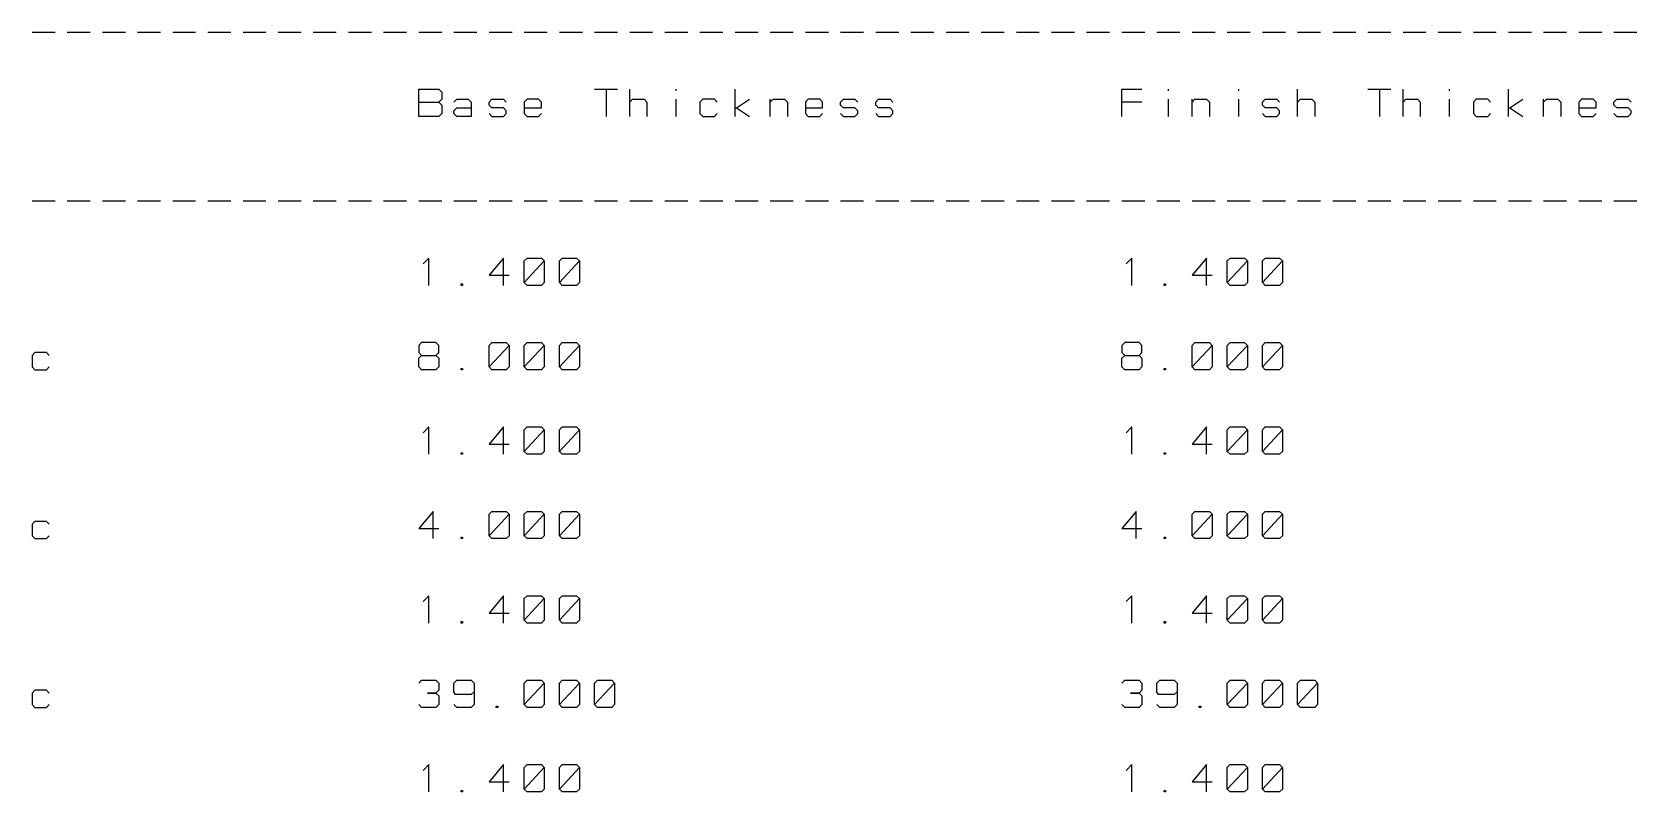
# Model space of a CAD drawing. Extents: x 0 to 291, y 0 to 144.
# Drawn here: x 107.46 to 145.49, y 28.17 to 46.17 of the extents above; entities that cross this region are included whole.
import ezdxf

# ---------------------------------------------------------------- set-up
doc = ezdxf.new("R2010")
doc.units = 0

msp = doc.modelspace()

# ---------------------------------------------------------------- linework, layer by layer
at = {"layer": 'StackupLayer'}
for p, q in [((107.457, 46.17), (108.001, 46.17)), ((108.29, 46.17), (108.834, 46.17)), ((109.123, 46.17), (109.667, 46.17)), ((109.956, 46.17), (110.5, 46.17)), ((110.789, 46.17), (111.333, 46.17)), ((111.622, 46.17), (112.166, 46.17)), ((112.455, 46.17), (112.999, 46.17)), ((113.288, 46.17), (113.832, 46.17)), ((114.121, 46.17), (114.665, 46.17)), ((114.954, 46.17), (115.498, 46.17)), ((115.787, 46.17), (116.331, 46.17)), ((116.62, 46.17), (117.164, 46.17)), ((117.453, 46.17), (117.997, 46.17)), ((118.286, 46.17), (118.83, 46.17)), ((119.119, 46.17), (119.663, 46.17)), ((119.952, 46.17), (120.496, 46.17)), ((120.785, 46.17), (121.329, 46.17)), ((121.618, 46.17), (122.162, 46.17)), ((122.451, 46.17), (122.995, 46.17)), ((123.284, 46.17), (123.828, 46.17)), ((124.117, 46.17), (124.661, 46.17)), ((124.95, 46.17), (125.494, 46.17)), ((125.783, 46.17), (126.327, 46.17)), ((126.616, 46.17), (127.16, 46.17)), ((127.449, 46.17), (127.993, 46.17)), ((128.282, 46.17), (128.826, 46.17)), ((129.115, 46.17), (129.659, 46.17)), ((129.948, 46.17), (130.492, 46.17)), ((130.781, 46.17), (131.325, 46.17)), ((131.614, 46.17), (132.158, 46.17)), ((132.447, 46.17), (132.991, 46.17)), ((133.28, 46.17), (133.824, 46.17)), ((134.113, 46.17), (134.657, 46.17)), ((134.946, 46.17), (135.49, 46.17)), ((135.779, 46.17), (136.323, 46.17)), ((136.612, 46.17), (137.156, 46.17)), ((137.445, 46.17), (137.989, 46.17)), ((138.278, 46.17), (138.822, 46.17)), ((139.111, 46.17), (139.655, 46.17)), ((139.944, 46.17), (140.488, 46.17)), ((140.777, 46.17), (141.321, 46.17)), ((141.61, 46.17), (142.154, 46.17)), ((142.443, 46.17), (142.987, 46.17)), ((143.276, 46.17), (143.82, 46.17)), ((144.109, 46.17), (144.653, 46.17)), ((144.942, 46.17), (145.486, 46.17)), ((116.62, 44.17), (116.62, 44.816)), ((116.62, 44.816), (117.096, 44.816)), ((116.62, 44.51), (117.096, 44.51)), ((117.096, 44.816), (117.164, 44.748)), ((117.164, 44.578), (117.096, 44.51)), ((117.096, 44.51), (117.164, 44.442)), ((117.164, 44.748), (117.164, 44.578)), ((117.453, 44.51), (117.521, 44.578)), ((117.521, 44.578), (117.793, 44.578)), ((117.793, 44.578), (117.861, 44.51)), ((117.861, 44.51), (117.861, 44.17)), ((118.286, 44.51), (118.354, 44.578)), ((118.286, 44.442), (118.286, 44.51)), ((118.354, 44.578), (118.626, 44.578)), ((118.626, 44.578), (118.694, 44.51)), ((119.187, 44.578), (119.119, 44.51)), ((119.119, 44.51), (119.119, 44.238)), ((119.459, 44.578), (119.187, 44.578)), ((119.527, 44.51), (119.459, 44.578)), ((119.527, 44.374), (119.527, 44.51)), ((120.785, 44.816), (121.329, 44.816)), ((121.057, 44.816), (121.057, 44.17)), ((121.618, 44.17), (121.618, 44.816)), ((121.618, 44.51), (121.686, 44.578)), ((121.686, 44.578), (121.958, 44.578)), ((121.958, 44.578), (122.026, 44.51)), ((122.026, 44.51), (122.026, 44.17)), ((122.723, 44.782), (122.723, 44.816)), ((122.723, 44.17), (122.723, 44.578)), ((123.352, 44.578), (123.284, 44.51)), ((123.284, 44.51), (123.284, 44.238)), ((123.624, 44.578), (123.352, 44.578)), ((123.692, 44.51), (123.624, 44.578)), ((124.117, 44.17), (124.117, 44.816)), ((124.151, 44.374), (124.457, 44.578)), ((124.95, 44.17), (124.95, 44.578)), ((124.95, 44.51), (125.018, 44.578)), ((125.018, 44.578), (125.29, 44.578)), ((125.29, 44.578), (125.358, 44.51)), ((125.358, 44.51), (125.358, 44.17)), ((125.851, 44.578), (125.783, 44.51)), ((125.783, 44.51), (125.783, 44.238)), ((126.123, 44.578), (125.851, 44.578)), ((126.191, 44.51), (126.123, 44.578)), ((126.191, 44.374), (126.191, 44.51)), ((126.616, 44.51), (126.684, 44.578)), ((126.616, 44.442), (126.616, 44.51)), ((126.684, 44.578), (126.956, 44.578)), ((126.956, 44.578), (127.024, 44.51)), ((127.449, 44.51), (127.517, 44.578)), ((127.449, 44.442), (127.449, 44.51)), ((127.517, 44.578), (127.789, 44.578)), ((127.789, 44.578), (127.857, 44.51)), ((133.28, 44.17), (133.28, 44.816)), ((133.28, 44.816), (133.756, 44.816)), ((133.756, 44.51), (133.28, 44.51)), ((134.385, 44.782), (134.385, 44.816)), ((134.385, 44.17), (134.385, 44.578)), ((134.946, 44.17), (134.946, 44.578)), ((134.946, 44.51), (135.014, 44.578)), ((135.014, 44.578), (135.286, 44.578)), ((135.286, 44.578), (135.354, 44.51)), ((135.354, 44.51), (135.354, 44.17)), ((136.051, 44.782), (136.051, 44.816)), ((136.051, 44.17), (136.051, 44.578)), ((136.612, 44.51), (136.68, 44.578)), ((136.612, 44.442), (136.612, 44.51)), ((136.68, 44.578), (136.952, 44.578)), ((136.952, 44.578), (137.02, 44.51)), ((137.445, 44.17), (137.445, 44.816)), ((137.445, 44.51), (137.513, 44.578)), ((137.513, 44.578), (137.785, 44.578)), ((137.785, 44.578), (137.853, 44.51)), ((137.853, 44.51), (137.853, 44.17)), ((139.111, 44.816), (139.655, 44.816)), ((139.383, 44.816), (139.383, 44.17)), ((139.944, 44.17), (139.944, 44.816)), ((139.944, 44.51), (140.012, 44.578)), ((140.012, 44.578), (140.284, 44.578)), ((140.284, 44.578), (140.352, 44.51)), ((140.352, 44.51), (140.352, 44.17)), ((141.049, 44.782), (141.049, 44.816)), ((141.049, 44.17), (141.049, 44.578)), ((141.678, 44.578), (141.61, 44.51)), ((141.61, 44.51), (141.61, 44.238)), ((141.95, 44.578), (141.678, 44.578)), ((142.018, 44.51), (141.95, 44.578)), ((142.443, 44.17), (142.443, 44.816)), ((142.477, 44.374), (142.783, 44.578)), ((143.276, 44.17), (143.276, 44.578)), ((143.276, 44.51), (143.344, 44.578)), ((143.344, 44.578), (143.616, 44.578)), ((143.616, 44.578), (143.684, 44.51)), ((143.684, 44.51), (143.684, 44.17)), ((144.177, 44.578), (144.109, 44.51)), ((144.109, 44.51), (144.109, 44.238)), ((144.449, 44.578), (144.177, 44.578)), ((144.517, 44.51), (144.449, 44.578)), ((144.517, 44.374), (144.517, 44.51)), ((144.942, 44.51), (145.01, 44.578)), ((144.942, 44.442), (144.942, 44.51)), ((145.01, 44.578), (145.282, 44.578)), ((145.282, 44.578), (145.35, 44.51)), ((117.096, 44.17), (116.62, 44.17)), ((117.164, 44.238), (117.096, 44.17)), ((117.164, 44.442), (117.164, 44.238)), ((117.453, 44.306), (117.521, 44.374)), ((117.453, 44.238), (117.453, 44.306)), ((117.521, 44.17), (117.453, 44.238)), ((117.521, 44.374), (117.861, 44.374)), ((117.861, 44.17), (117.521, 44.17)), ((117.861, 44.238), (117.861, 44.17)), ((118.354, 44.374), (118.286, 44.442)), ((118.286, 44.238), (118.354, 44.17)), ((118.626, 44.374), (118.354, 44.374)), ((118.354, 44.17), (118.626, 44.17)), ((118.694, 44.306), (118.626, 44.374)), ((118.626, 44.17), (118.694, 44.238)), ((118.694, 44.238), (118.694, 44.306)), ((119.119, 44.374), (119.527, 44.374)), ((119.119, 44.238), (119.187, 44.17)), ((119.187, 44.17), (119.459, 44.17)), ((119.459, 44.17), (119.527, 44.238)), ((123.284, 44.238), (123.352, 44.17)), ((123.352, 44.17), (123.624, 44.17)), ((123.624, 44.17), (123.692, 44.238)), ((124.117, 44.374), (124.151, 44.374)), ((124.151, 44.374), (124.457, 44.17)), ((125.783, 44.374), (126.191, 44.374)), ((125.783, 44.238), (125.851, 44.17)), ((125.851, 44.17), (126.123, 44.17)), ((126.123, 44.17), (126.191, 44.238)), ((126.684, 44.374), (126.616, 44.442)), ((126.616, 44.238), (126.684, 44.17)), ((126.956, 44.374), (126.684, 44.374)), ((126.684, 44.17), (126.956, 44.17)), ((127.024, 44.306), (126.956, 44.374)), ((126.956, 44.17), (127.024, 44.238)), ((127.024, 44.238), (127.024, 44.306)), ((127.517, 44.374), (127.449, 44.442)), ((127.449, 44.238), (127.517, 44.17)), ((127.789, 44.374), (127.517, 44.374)), ((127.517, 44.17), (127.789, 44.17)), ((127.857, 44.306), (127.789, 44.374)), ((127.789, 44.17), (127.857, 44.238)), ((127.857, 44.238), (127.857, 44.306)), ((136.68, 44.374), (136.612, 44.442)), ((136.612, 44.238), (136.68, 44.17)), ((136.952, 44.374), (136.68, 44.374)), ((136.68, 44.17), (136.952, 44.17)), ((137.02, 44.306), (136.952, 44.374)), ((136.952, 44.17), (137.02, 44.238)), ((137.02, 44.238), (137.02, 44.306)), ((141.61, 44.238), (141.678, 44.17)), ((141.678, 44.17), (141.95, 44.17)), ((141.95, 44.17), (142.018, 44.238)), ((142.443, 44.374), (142.477, 44.374)), ((142.477, 44.374), (142.783, 44.17)), ((144.109, 44.374), (144.517, 44.374)), ((144.109, 44.238), (144.177, 44.17)), ((144.177, 44.17), (144.449, 44.17)), ((144.449, 44.17), (144.517, 44.238)), ((145.01, 44.374), (144.942, 44.442)), ((144.942, 44.238), (145.01, 44.17)), ((145.282, 44.374), (145.01, 44.374)), ((145.01, 44.17), (145.282, 44.17)), ((145.35, 44.306), (145.282, 44.374)), ((145.282, 44.17), (145.35, 44.238)), ((145.35, 44.238), (145.35, 44.306)), ((107.457, 42.17), (108.001, 42.17)), ((108.29, 42.17), (108.834, 42.17)), ((109.123, 42.17), (109.667, 42.17)), ((109.956, 42.17), (110.5, 42.17)), ((110.789, 42.17), (111.333, 42.17)), ((111.622, 42.17), (112.166, 42.17)), ((112.455, 42.17), (112.999, 42.17)), ((113.288, 42.17), (113.832, 42.17)), ((114.121, 42.17), (114.665, 42.17)), ((114.954, 42.17), (115.498, 42.17)), ((115.787, 42.17), (116.331, 42.17)), ((116.62, 42.17), (117.164, 42.17)), ((117.453, 42.17), (117.997, 42.17)), ((118.286, 42.17), (118.83, 42.17)), ((119.119, 42.17), (119.663, 42.17)), ((119.952, 42.17), (120.496, 42.17)), ((120.785, 42.17), (121.329, 42.17)), ((121.618, 42.17), (122.162, 42.17)), ((122.451, 42.17), (122.995, 42.17)), ((123.284, 42.17), (123.828, 42.17)), ((124.117, 42.17), (124.661, 42.17)), ((124.95, 42.17), (125.494, 42.17)), ((125.783, 42.17), (126.327, 42.17)), ((126.616, 42.17), (127.16, 42.17)), ((127.449, 42.17), (127.993, 42.17)), ((128.282, 42.17), (128.826, 42.17)), ((129.115, 42.17), (129.659, 42.17)), ((129.948, 42.17), (130.492, 42.17)), ((130.781, 42.17), (131.325, 42.17)), ((131.614, 42.17), (132.158, 42.17)), ((132.447, 42.17), (132.991, 42.17)), ((133.28, 42.17), (133.824, 42.17)), ((134.113, 42.17), (134.657, 42.17)), ((134.946, 42.17), (135.49, 42.17)), ((135.779, 42.17), (136.323, 42.17)), ((136.612, 42.17), (137.156, 42.17)), ((137.445, 42.17), (137.989, 42.17)), ((138.278, 42.17), (138.822, 42.17)), ((139.111, 42.17), (139.655, 42.17)), ((139.944, 42.17), (140.488, 42.17)), ((140.777, 42.17), (141.321, 42.17)), ((141.61, 42.17), (142.154, 42.17)), ((142.443, 42.17), (142.987, 42.17)), ((143.276, 42.17), (143.82, 42.17)), ((144.109, 42.17), (144.653, 42.17)), ((144.942, 42.17), (145.486, 42.17)), ((116.858, 40.816), (116.722, 40.68)), ((116.858, 40.17), (116.858, 40.816)), ((118.626, 40.816), (118.286, 40.408)), ((118.626, 40.17), (118.626, 40.816)), ((119.119, 40.748), (119.187, 40.816)), ((119.119, 40.238), (119.119, 40.748)), ((119.119, 40.238), (119.595, 40.748)), ((119.187, 40.816), (119.527, 40.816)), ((119.527, 40.816), (119.595, 40.748)), ((119.595, 40.748), (119.595, 40.238)), ((119.952, 40.748), (120.02, 40.816)), ((119.952, 40.238), (119.952, 40.748)), ((119.952, 40.238), (120.428, 40.748)), ((120.02, 40.816), (120.36, 40.816)), ((120.36, 40.816), (120.428, 40.748)), ((120.428, 40.748), (120.428, 40.238)), ((133.518, 40.816), (133.382, 40.68)), ((133.518, 40.17), (133.518, 40.816)), ((135.286, 40.816), (134.946, 40.408)), ((135.286, 40.17), (135.286, 40.816)), ((135.779, 40.748), (135.847, 40.816)), ((135.779, 40.238), (135.779, 40.748)), ((135.779, 40.238), (136.255, 40.748)), ((135.847, 40.816), (136.187, 40.816)), ((136.187, 40.816), (136.255, 40.748)), ((136.255, 40.748), (136.255, 40.238)), ((136.612, 40.748), (136.68, 40.816)), ((136.612, 40.238), (136.612, 40.748)), ((136.612, 40.238), (137.088, 40.748)), ((136.68, 40.816), (137.02, 40.816)), ((137.02, 40.816), (137.088, 40.748)), ((137.088, 40.748), (137.088, 40.238)), ((118.286, 40.408), (118.762, 40.408)), ((134.946, 40.408), (135.422, 40.408)), ((117.623, 40.17), (117.623, 40.204)), ((117.623, 40.204), (117.657, 40.204)), ((117.657, 40.17), (117.623, 40.17)), ((117.657, 40.204), (117.657, 40.17)), ((119.187, 40.17), (119.119, 40.238)), ((119.527, 40.17), (119.187, 40.17)), ((119.595, 40.238), (119.527, 40.17)), ((120.02, 40.17), (119.952, 40.238)), ((120.36, 40.17), (120.02, 40.17)), ((120.428, 40.238), (120.36, 40.17)), ((134.283, 40.17), (134.283, 40.204)), ((134.283, 40.204), (134.317, 40.204)), ((134.317, 40.17), (134.283, 40.17)), ((134.317, 40.204), (134.317, 40.17)), ((135.847, 40.17), (135.779, 40.238)), ((136.187, 40.17), (135.847, 40.17)), ((136.255, 40.238), (136.187, 40.17)), ((136.68, 40.17), (136.612, 40.238)), ((137.02, 40.17), (136.68, 40.17)), ((137.088, 40.238), (137.02, 40.17)), ((116.688, 38.816), (116.62, 38.748)), ((117.028, 38.816), (116.688, 38.816)), ((117.096, 38.748), (117.028, 38.816)), ((118.286, 38.748), (118.354, 38.816)), ((118.354, 38.816), (118.694, 38.816)), ((118.694, 38.816), (118.762, 38.748)), ((119.119, 38.748), (119.187, 38.816)), ((119.187, 38.816), (119.527, 38.816)), ((119.527, 38.816), (119.595, 38.748)), ((119.952, 38.748), (120.02, 38.816)), ((120.02, 38.816), (120.36, 38.816)), ((120.36, 38.816), (120.428, 38.748)), ((133.348, 38.816), (133.28, 38.748)), ((133.688, 38.816), (133.348, 38.816)), ((133.756, 38.748), (133.688, 38.816)), ((134.946, 38.748), (135.014, 38.816)), ((135.014, 38.816), (135.354, 38.816)), ((135.354, 38.816), (135.422, 38.748)), ((135.779, 38.748), (135.847, 38.816)), ((135.847, 38.816), (136.187, 38.816)), ((136.187, 38.816), (136.255, 38.748)), ((136.612, 38.748), (136.68, 38.816)), ((136.68, 38.816), (137.02, 38.816)), ((137.02, 38.816), (137.088, 38.748)), ((107.525, 38.578), (107.457, 38.51)), ((107.457, 38.51), (107.457, 38.238)), ((107.797, 38.578), (107.525, 38.578)), ((107.865, 38.51), (107.797, 38.578)), ((116.62, 38.748), (116.62, 38.578)), ((116.62, 38.578), (116.688, 38.51)), ((116.62, 38.442), (116.688, 38.51)), ((116.62, 38.238), (116.62, 38.442)), ((116.688, 38.51), (117.028, 38.51)), ((116.688, 38.51), (117.028, 38.51)), ((117.028, 38.51), (117.096, 38.578)), ((117.028, 38.51), (117.096, 38.442)), ((117.096, 38.578), (117.096, 38.748)), ((117.096, 38.442), (117.096, 38.238)), ((118.286, 38.238), (118.286, 38.748)), ((118.286, 38.238), (118.762, 38.748)), ((118.762, 38.748), (118.762, 38.238)), ((119.119, 38.238), (119.119, 38.748)), ((119.119, 38.238), (119.595, 38.748)), ((119.595, 38.748), (119.595, 38.238)), ((119.952, 38.238), (119.952, 38.748)), ((119.952, 38.238), (120.428, 38.748)), ((120.428, 38.748), (120.428, 38.238)), ((133.28, 38.748), (133.28, 38.578)), ((133.28, 38.578), (133.348, 38.51)), ((133.28, 38.442), (133.348, 38.51)), ((133.28, 38.238), (133.28, 38.442)), ((133.348, 38.51), (133.688, 38.51)), ((133.348, 38.51), (133.688, 38.51)), ((133.688, 38.51), (133.756, 38.578)), ((133.688, 38.51), (133.756, 38.442)), ((133.756, 38.578), (133.756, 38.748)), ((133.756, 38.442), (133.756, 38.238)), ((134.946, 38.238), (134.946, 38.748)), ((134.946, 38.238), (135.422, 38.748)), ((135.422, 38.748), (135.422, 38.238)), ((135.779, 38.238), (135.779, 38.748)), ((135.779, 38.238), (136.255, 38.748)), ((136.255, 38.748), (136.255, 38.238)), ((136.612, 38.238), (136.612, 38.748)), ((136.612, 38.238), (137.088, 38.748)), ((137.088, 38.748), (137.088, 38.238)), ((107.457, 38.238), (107.525, 38.17)), ((107.525, 38.17), (107.797, 38.17)), ((107.797, 38.17), (107.865, 38.238)), ((116.688, 38.17), (116.62, 38.238)), ((117.028, 38.17), (116.688, 38.17)), ((117.096, 38.238), (117.028, 38.17)), ((117.623, 38.17), (117.623, 38.204)), ((117.623, 38.204), (117.657, 38.204)), ((117.657, 38.17), (117.623, 38.17)), ((117.657, 38.204), (117.657, 38.17)), ((118.354, 38.17), (118.286, 38.238)), ((118.694, 38.17), (118.354, 38.17)), ((118.762, 38.238), (118.694, 38.17)), ((119.187, 38.17), (119.119, 38.238)), ((119.527, 38.17), (119.187, 38.17)), ((119.595, 38.238), (119.527, 38.17)), ((120.02, 38.17), (119.952, 38.238)), ((120.36, 38.17), (120.02, 38.17)), ((120.428, 38.238), (120.36, 38.17)), ((133.348, 38.17), (133.28, 38.238)), ((133.688, 38.17), (133.348, 38.17)), ((133.756, 38.238), (133.688, 38.17)), ((134.283, 38.17), (134.283, 38.204)), ((134.283, 38.204), (134.317, 38.204)), ((134.317, 38.17), (134.283, 38.17)), ((134.317, 38.204), (134.317, 38.17)), ((135.014, 38.17), (134.946, 38.238)), ((135.354, 38.17), (135.014, 38.17)), ((135.422, 38.238), (135.354, 38.17)), ((135.847, 38.17), (135.779, 38.238)), ((136.187, 38.17), (135.847, 38.17)), ((136.255, 38.238), (136.187, 38.17)), ((136.68, 38.17), (136.612, 38.238)), ((137.02, 38.17), (136.68, 38.17)), ((137.088, 38.238), (137.02, 38.17)), ((116.858, 36.816), (116.722, 36.68)), ((116.858, 36.17), (116.858, 36.816)), ((118.626, 36.816), (118.286, 36.408)), ((118.626, 36.17), (118.626, 36.816)), ((119.119, 36.748), (119.187, 36.816)), ((119.119, 36.238), (119.119, 36.748)), ((119.119, 36.238), (119.595, 36.748)), ((119.187, 36.816), (119.527, 36.816)), ((119.527, 36.816), (119.595, 36.748)), ((119.595, 36.748), (119.595, 36.238)), ((119.952, 36.748), (120.02, 36.816)), ((119.952, 36.238), (119.952, 36.748)), ((119.952, 36.238), (120.428, 36.748)), ((120.02, 36.816), (120.36, 36.816)), ((120.36, 36.816), (120.428, 36.748)), ((120.428, 36.748), (120.428, 36.238)), ((133.518, 36.816), (133.382, 36.68)), ((133.518, 36.17), (133.518, 36.816)), ((135.286, 36.816), (134.946, 36.408)), ((135.286, 36.17), (135.286, 36.816)), ((135.779, 36.748), (135.847, 36.816)), ((135.779, 36.238), (135.779, 36.748)), ((135.779, 36.238), (136.255, 36.748)), ((135.847, 36.816), (136.187, 36.816)), ((136.187, 36.816), (136.255, 36.748)), ((136.255, 36.748), (136.255, 36.238)), ((136.612, 36.748), (136.68, 36.816)), ((136.612, 36.238), (136.612, 36.748)), ((136.612, 36.238), (137.088, 36.748)), ((136.68, 36.816), (137.02, 36.816)), ((137.02, 36.816), (137.088, 36.748)), ((137.088, 36.748), (137.088, 36.238)), ((117.623, 36.17), (117.623, 36.204)), ((117.623, 36.204), (117.657, 36.204)), ((117.657, 36.17), (117.623, 36.17)), ((117.657, 36.204), (117.657, 36.17)), ((118.286, 36.408), (118.762, 36.408)), ((119.187, 36.17), (119.119, 36.238)), ((119.527, 36.17), (119.187, 36.17)), ((119.595, 36.238), (119.527, 36.17)), ((120.02, 36.17), (119.952, 36.238)), ((120.36, 36.17), (120.02, 36.17)), ((120.428, 36.238), (120.36, 36.17)), ((134.283, 36.17), (134.283, 36.204)), ((134.283, 36.204), (134.317, 36.204)), ((134.317, 36.17), (134.283, 36.17)), ((134.317, 36.204), (134.317, 36.17)), ((134.946, 36.408), (135.422, 36.408)), ((135.847, 36.17), (135.779, 36.238)), ((136.187, 36.17), (135.847, 36.17)), ((136.255, 36.238), (136.187, 36.17)), ((136.68, 36.17), (136.612, 36.238)), ((137.02, 36.17), (136.68, 36.17)), ((137.088, 36.238), (137.02, 36.17)), ((116.96, 34.816), (116.62, 34.408)), ((116.96, 34.17), (116.96, 34.816)), ((118.286, 34.748), (118.354, 34.816)), ((118.286, 34.238), (118.286, 34.748)), ((118.286, 34.238), (118.762, 34.748)), ((118.354, 34.816), (118.694, 34.816)), ((118.694, 34.816), (118.762, 34.748)), ((118.762, 34.748), (118.762, 34.238)), ((119.119, 34.748), (119.187, 34.816)), ((119.119, 34.238), (119.119, 34.748)), ((119.119, 34.238), (119.595, 34.748)), ((119.187, 34.816), (119.527, 34.816)), ((119.527, 34.816), (119.595, 34.748)), ((119.595, 34.748), (119.595, 34.238)), ((119.952, 34.748), (120.02, 34.816)), ((119.952, 34.238), (119.952, 34.748)), ((119.952, 34.238), (120.428, 34.748)), ((120.02, 34.816), (120.36, 34.816)), ((120.36, 34.816), (120.428, 34.748)), ((120.428, 34.748), (120.428, 34.238)), ((133.62, 34.816), (133.28, 34.408)), ((133.62, 34.17), (133.62, 34.816)), ((134.946, 34.748), (135.014, 34.816)), ((134.946, 34.238), (134.946, 34.748)), ((134.946, 34.238), (135.422, 34.748)), ((135.014, 34.816), (135.354, 34.816)), ((135.354, 34.816), (135.422, 34.748)), ((135.422, 34.748), (135.422, 34.238)), ((135.779, 34.748), (135.847, 34.816)), ((135.779, 34.238), (135.779, 34.748)), ((135.779, 34.238), (136.255, 34.748)), ((135.847, 34.816), (136.187, 34.816)), ((136.187, 34.816), (136.255, 34.748)), ((136.255, 34.748), (136.255, 34.238)), ((136.612, 34.748), (136.68, 34.816)), ((136.612, 34.238), (136.612, 34.748)), ((136.612, 34.238), (137.088, 34.748)), ((136.68, 34.816), (137.02, 34.816)), ((137.02, 34.816), (137.088, 34.748)), ((137.088, 34.748), (137.088, 34.238)), ((107.525, 34.578), (107.457, 34.51)), ((107.457, 34.51), (107.457, 34.238)), ((107.457, 34.238), (107.525, 34.17)), ((107.797, 34.578), (107.525, 34.578)), ((107.865, 34.51), (107.797, 34.578)), ((107.797, 34.17), (107.865, 34.238)), ((116.62, 34.408), (117.096, 34.408)), ((118.354, 34.17), (118.286, 34.238)), ((118.762, 34.238), (118.694, 34.17)), ((119.187, 34.17), (119.119, 34.238)), ((119.595, 34.238), (119.527, 34.17)), ((120.02, 34.17), (119.952, 34.238)), ((120.428, 34.238), (120.36, 34.17)), ((133.28, 34.408), (133.756, 34.408)), ((135.014, 34.17), (134.946, 34.238)), ((135.422, 34.238), (135.354, 34.17)), ((135.847, 34.17), (135.779, 34.238)), ((136.255, 34.238), (136.187, 34.17)), ((136.68, 34.17), (136.612, 34.238)), ((137.088, 34.238), (137.02, 34.17)), ((107.525, 34.17), (107.797, 34.17)), ((117.623, 34.17), (117.623, 34.204)), ((117.623, 34.204), (117.657, 34.204)), ((117.657, 34.17), (117.623, 34.17)), ((117.657, 34.204), (117.657, 34.17)), ((118.694, 34.17), (118.354, 34.17)), ((119.527, 34.17), (119.187, 34.17)), ((120.36, 34.17), (120.02, 34.17)), ((134.283, 34.17), (134.283, 34.204)), ((134.283, 34.204), (134.317, 34.204)), ((134.317, 34.17), (134.283, 34.17)), ((134.317, 34.204), (134.317, 34.17)), ((135.354, 34.17), (135.014, 34.17)), ((136.187, 34.17), (135.847, 34.17)), ((137.02, 34.17), (136.68, 34.17)), ((116.858, 32.816), (116.722, 32.68)), ((116.858, 32.17), (116.858, 32.816)), ((118.626, 32.816), (118.286, 32.408)), ((118.626, 32.17), (118.626, 32.816)), ((119.119, 32.748), (119.187, 32.816)), ((119.119, 32.238), (119.119, 32.748)), ((119.119, 32.238), (119.595, 32.748)), ((119.187, 32.816), (119.527, 32.816)), ((119.527, 32.816), (119.595, 32.748)), ((119.595, 32.748), (119.595, 32.238)), ((119.952, 32.748), (120.02, 32.816)), ((119.952, 32.238), (119.952, 32.748)), ((119.952, 32.238), (120.428, 32.748)), ((120.02, 32.816), (120.36, 32.816)), ((120.36, 32.816), (120.428, 32.748)), ((120.428, 32.748), (120.428, 32.238)), ((133.518, 32.816), (133.382, 32.68)), ((133.518, 32.17), (133.518, 32.816)), ((135.286, 32.816), (134.946, 32.408)), ((135.286, 32.17), (135.286, 32.816)), ((135.779, 32.748), (135.847, 32.816)), ((135.779, 32.238), (135.779, 32.748)), ((135.779, 32.238), (136.255, 32.748)), ((135.847, 32.816), (136.187, 32.816)), ((136.187, 32.816), (136.255, 32.748)), ((136.255, 32.748), (136.255, 32.238)), ((136.612, 32.748), (136.68, 32.816)), ((136.612, 32.238), (136.612, 32.748)), ((136.612, 32.238), (137.088, 32.748)), ((136.68, 32.816), (137.02, 32.816)), ((137.02, 32.816), (137.088, 32.748)), ((137.088, 32.748), (137.088, 32.238)), ((118.286, 32.408), (118.762, 32.408)), ((134.946, 32.408), (135.422, 32.408)), ((117.623, 32.17), (117.623, 32.204)), ((117.623, 32.204), (117.657, 32.204)), ((117.657, 32.17), (117.623, 32.17)), ((117.657, 32.204), (117.657, 32.17)), ((119.187, 32.17), (119.119, 32.238)), ((119.527, 32.17), (119.187, 32.17)), ((119.595, 32.238), (119.527, 32.17)), ((120.02, 32.17), (119.952, 32.238)), ((120.36, 32.17), (120.02, 32.17)), ((120.428, 32.238), (120.36, 32.17)), ((134.283, 32.17), (134.283, 32.204)), ((134.283, 32.204), (134.317, 32.204)), ((134.317, 32.17), (134.283, 32.17)), ((134.317, 32.204), (134.317, 32.17)), ((135.847, 32.17), (135.779, 32.238)), ((136.187, 32.17), (135.847, 32.17)), ((136.255, 32.238), (136.187, 32.17)), ((136.68, 32.17), (136.612, 32.238)), ((137.02, 32.17), (136.68, 32.17)), ((137.088, 32.238), (137.02, 32.17)), ((116.62, 30.748), (116.688, 30.816)), ((116.688, 30.816), (117.028, 30.816)), ((117.028, 30.816), (117.096, 30.748)), ((117.453, 30.748), (117.521, 30.816)), ((117.521, 30.816), (117.861, 30.816)), ((117.861, 30.816), (117.929, 30.748)), ((119.119, 30.748), (119.187, 30.816)), ((119.187, 30.816), (119.527, 30.816)), ((119.527, 30.816), (119.595, 30.748)), ((119.952, 30.748), (120.02, 30.816)), ((120.02, 30.816), (120.36, 30.816)), ((120.36, 30.816), (120.428, 30.748)), ((120.785, 30.748), (120.853, 30.816)), ((120.853, 30.816), (121.193, 30.816)), ((121.193, 30.816), (121.261, 30.748)), ((133.28, 30.748), (133.348, 30.816)), ((133.348, 30.816), (133.688, 30.816)), ((133.688, 30.816), (133.756, 30.748)), ((134.113, 30.748), (134.181, 30.816)), ((134.181, 30.816), (134.521, 30.816)), ((134.521, 30.816), (134.589, 30.748)), ((135.779, 30.748), (135.847, 30.816)), ((135.847, 30.816), (136.187, 30.816)), ((136.187, 30.816), (136.255, 30.748)), ((136.612, 30.748), (136.68, 30.816)), ((136.68, 30.816), (137.02, 30.816)), ((137.02, 30.816), (137.088, 30.748)), ((137.445, 30.748), (137.513, 30.816)), ((137.513, 30.816), (137.853, 30.816)), ((137.853, 30.816), (137.921, 30.748)), ((107.525, 30.578), (107.457, 30.51)), ((107.457, 30.51), (107.457, 30.238)), ((107.797, 30.578), (107.525, 30.578)), ((107.865, 30.51), (107.797, 30.578)), ((117.028, 30.51), (116.824, 30.51)), ((116.824, 30.51), (117.028, 30.51)), ((117.096, 30.578), (117.028, 30.51)), ((117.028, 30.51), (117.096, 30.442)), ((117.096, 30.748), (117.096, 30.578)), ((117.096, 30.442), (117.096, 30.238)), ((117.453, 30.544), (117.453, 30.748)), ((117.487, 30.476), (117.453, 30.544)), ((117.861, 30.476), (117.487, 30.476)), ((117.929, 30.544), (117.861, 30.476)), ((117.929, 30.748), (117.929, 30.238)), ((119.119, 30.238), (119.119, 30.748)), ((119.119, 30.238), (119.595, 30.748)), ((119.595, 30.748), (119.595, 30.238)), ((119.952, 30.238), (119.952, 30.748)), ((119.952, 30.238), (120.428, 30.748)), ((120.428, 30.748), (120.428, 30.238)), ((120.785, 30.238), (120.785, 30.748)), ((120.785, 30.238), (121.261, 30.748)), ((121.261, 30.748), (121.261, 30.238)), ((133.688, 30.51), (133.484, 30.51)), ((133.484, 30.51), (133.688, 30.51)), ((133.756, 30.578), (133.688, 30.51)), ((133.688, 30.51), (133.756, 30.442)), ((133.756, 30.748), (133.756, 30.578)), ((133.756, 30.442), (133.756, 30.238)), ((134.113, 30.544), (134.113, 30.748)), ((134.147, 30.476), (134.113, 30.544)), ((134.521, 30.476), (134.147, 30.476)), ((134.589, 30.544), (134.521, 30.476)), ((134.589, 30.748), (134.589, 30.238)), ((135.779, 30.238), (135.779, 30.748)), ((135.779, 30.238), (136.255, 30.748)), ((136.255, 30.748), (136.255, 30.238)), ((136.612, 30.238), (136.612, 30.748)), ((136.612, 30.238), (137.088, 30.748)), ((137.088, 30.748), (137.088, 30.238)), ((137.445, 30.238), (137.445, 30.748)), ((137.445, 30.238), (137.921, 30.748)), ((137.921, 30.748), (137.921, 30.238)), ((107.457, 30.238), (107.525, 30.17)), ((107.525, 30.17), (107.797, 30.17)), ((107.797, 30.17), (107.865, 30.238)), ((116.688, 30.17), (116.62, 30.238)), ((117.028, 30.17), (116.688, 30.17)), ((117.096, 30.238), (117.028, 30.17)), ((117.521, 30.17), (117.453, 30.238)), ((117.861, 30.17), (117.521, 30.17)), ((117.929, 30.238), (117.861, 30.17)), ((118.456, 30.17), (118.456, 30.204)), ((118.456, 30.204), (118.49, 30.204)), ((118.49, 30.17), (118.456, 30.17)), ((118.49, 30.204), (118.49, 30.17)), ((119.187, 30.17), (119.119, 30.238)), ((119.527, 30.17), (119.187, 30.17)), ((119.595, 30.238), (119.527, 30.17)), ((120.02, 30.17), (119.952, 30.238)), ((120.36, 30.17), (120.02, 30.17)), ((120.428, 30.238), (120.36, 30.17)), ((120.853, 30.17), (120.785, 30.238)), ((121.193, 30.17), (120.853, 30.17)), ((121.261, 30.238), (121.193, 30.17)), ((133.348, 30.17), (133.28, 30.238)), ((133.688, 30.17), (133.348, 30.17)), ((133.756, 30.238), (133.688, 30.17)), ((134.181, 30.17), (134.113, 30.238)), ((134.521, 30.17), (134.181, 30.17)), ((134.589, 30.238), (134.521, 30.17)), ((135.116, 30.17), (135.116, 30.204)), ((135.116, 30.204), (135.15, 30.204)), ((135.15, 30.17), (135.116, 30.17)), ((135.15, 30.204), (135.15, 30.17)), ((135.847, 30.17), (135.779, 30.238)), ((136.187, 30.17), (135.847, 30.17)), ((136.255, 30.238), (136.187, 30.17)), ((136.68, 30.17), (136.612, 30.238)), ((137.02, 30.17), (136.68, 30.17)), ((137.088, 30.238), (137.02, 30.17)), ((137.513, 30.17), (137.445, 30.238)), ((137.853, 30.17), (137.513, 30.17)), ((137.921, 30.238), (137.853, 30.17)), ((116.858, 28.816), (116.722, 28.68)), ((116.858, 28.17), (116.858, 28.816)), ((118.626, 28.816), (118.286, 28.408)), ((118.626, 28.17), (118.626, 28.816)), ((119.119, 28.748), (119.187, 28.816)), ((119.119, 28.238), (119.119, 28.748)), ((119.119, 28.238), (119.595, 28.748)), ((119.187, 28.816), (119.527, 28.816)), ((119.527, 28.816), (119.595, 28.748)), ((119.595, 28.748), (119.595, 28.238)), ((119.952, 28.748), (120.02, 28.816)), ((119.952, 28.238), (119.952, 28.748)), ((119.952, 28.238), (120.428, 28.748)), ((120.02, 28.816), (120.36, 28.816)), ((120.36, 28.816), (120.428, 28.748)), ((120.428, 28.748), (120.428, 28.238)), ((133.518, 28.816), (133.382, 28.68)), ((133.518, 28.17), (133.518, 28.816)), ((135.286, 28.816), (134.946, 28.408)), ((135.286, 28.17), (135.286, 28.816)), ((135.779, 28.748), (135.847, 28.816)), ((135.779, 28.238), (135.779, 28.748)), ((135.779, 28.238), (136.255, 28.748)), ((135.847, 28.816), (136.187, 28.816)), ((136.187, 28.816), (136.255, 28.748)), ((136.255, 28.748), (136.255, 28.238)), ((136.612, 28.748), (136.68, 28.816)), ((136.612, 28.238), (136.612, 28.748)), ((136.612, 28.238), (137.088, 28.748)), ((136.68, 28.816), (137.02, 28.816)), ((137.02, 28.816), (137.088, 28.748)), ((137.088, 28.748), (137.088, 28.238)), ((117.623, 28.17), (117.623, 28.204)), ((117.623, 28.204), (117.657, 28.204)), ((117.657, 28.17), (117.623, 28.17)), ((117.657, 28.204), (117.657, 28.17)), ((118.286, 28.408), (118.762, 28.408)), ((119.187, 28.17), (119.119, 28.238)), ((119.527, 28.17), (119.187, 28.17)), ((119.595, 28.238), (119.527, 28.17)), ((120.02, 28.17), (119.952, 28.238)), ((120.36, 28.17), (120.02, 28.17)), ((120.428, 28.238), (120.36, 28.17)), ((134.283, 28.17), (134.283, 28.204)), ((134.283, 28.204), (134.317, 28.204)), ((134.317, 28.17), (134.283, 28.17)), ((134.317, 28.204), (134.317, 28.17)), ((134.946, 28.408), (135.422, 28.408)), ((135.847, 28.17), (135.779, 28.238)), ((136.187, 28.17), (135.847, 28.17)), ((136.255, 28.238), (136.187, 28.17)), ((136.68, 28.17), (136.612, 28.238)), ((137.02, 28.17), (136.68, 28.17)), ((137.088, 28.238), (137.02, 28.17))]:
    msp.add_line(p, q, dxfattribs=at)

doc.saveas('drawing.dxf')
